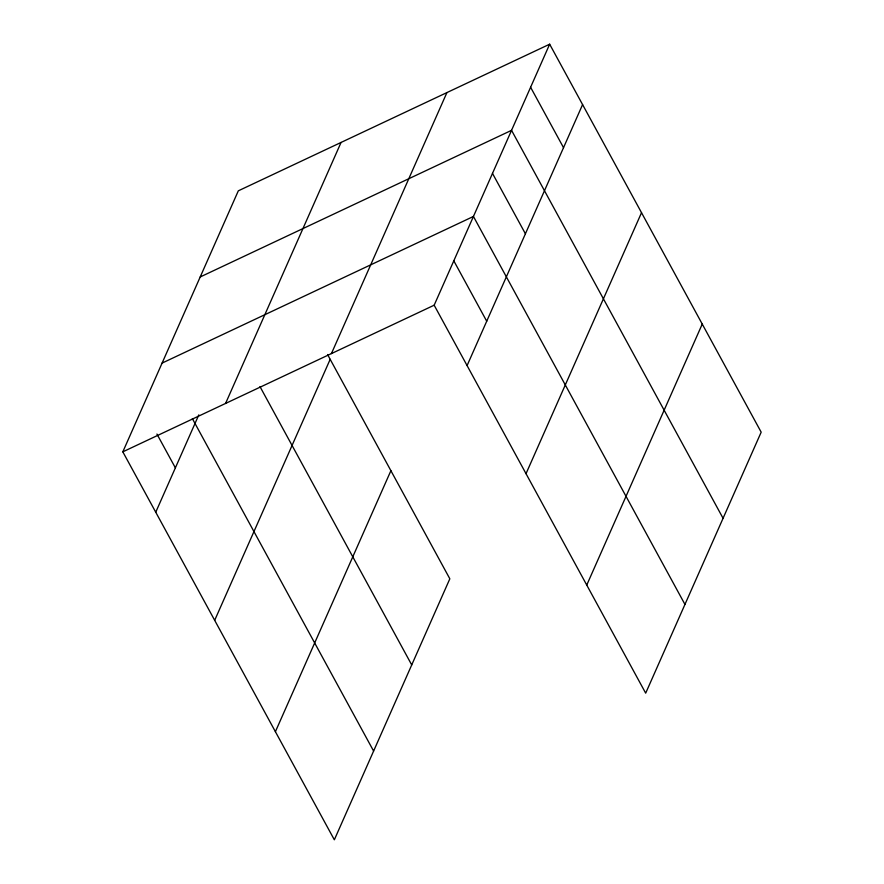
<?xml version="1.0" encoding="UTF-8"?>
<svg xmlns="http://www.w3.org/2000/svg" width="884" height="884" viewBox="0 0 884 884"><rect width="100%" height="100%" fill="white"/><g stroke="black" fill="none" stroke-linecap="round" stroke-linejoin="round"><path stroke-width="1.33" d="M327.555 354.517L449.834 578.799L334.34 839.8L122.821 451.834L238.315 190.833L549.66 44.2L761.179 432.166L645.685 693.166L434.166 305.201L549.66 44.2M155.739 512.223L198.823 414.872M225.564 403.447L341.058 142.446M331.423 353.589L446.917 92.588M214.679 620.325L330.174 359.324M275.399 731.698L390.894 470.697M467.083 365.589L582.589 104.588M526.024 473.691L641.519 212.69M586.755 585.064L702.25 324.063M200.204 276.968L511.549 130.335L723.068 518.289M162.081 363.103L473.437 216.458L684.956 604.424M122.821 451.834L434.166 305.201M530.599 87.262L563.528 147.65M492.487 173.397L525.416 233.785M453.801 260.835L486.719 321.224M259.973 386.595L411.723 664.923M192.38 418.651L373.612 751.057M156.932 434.044L175.375 467.857"/></g></svg>
